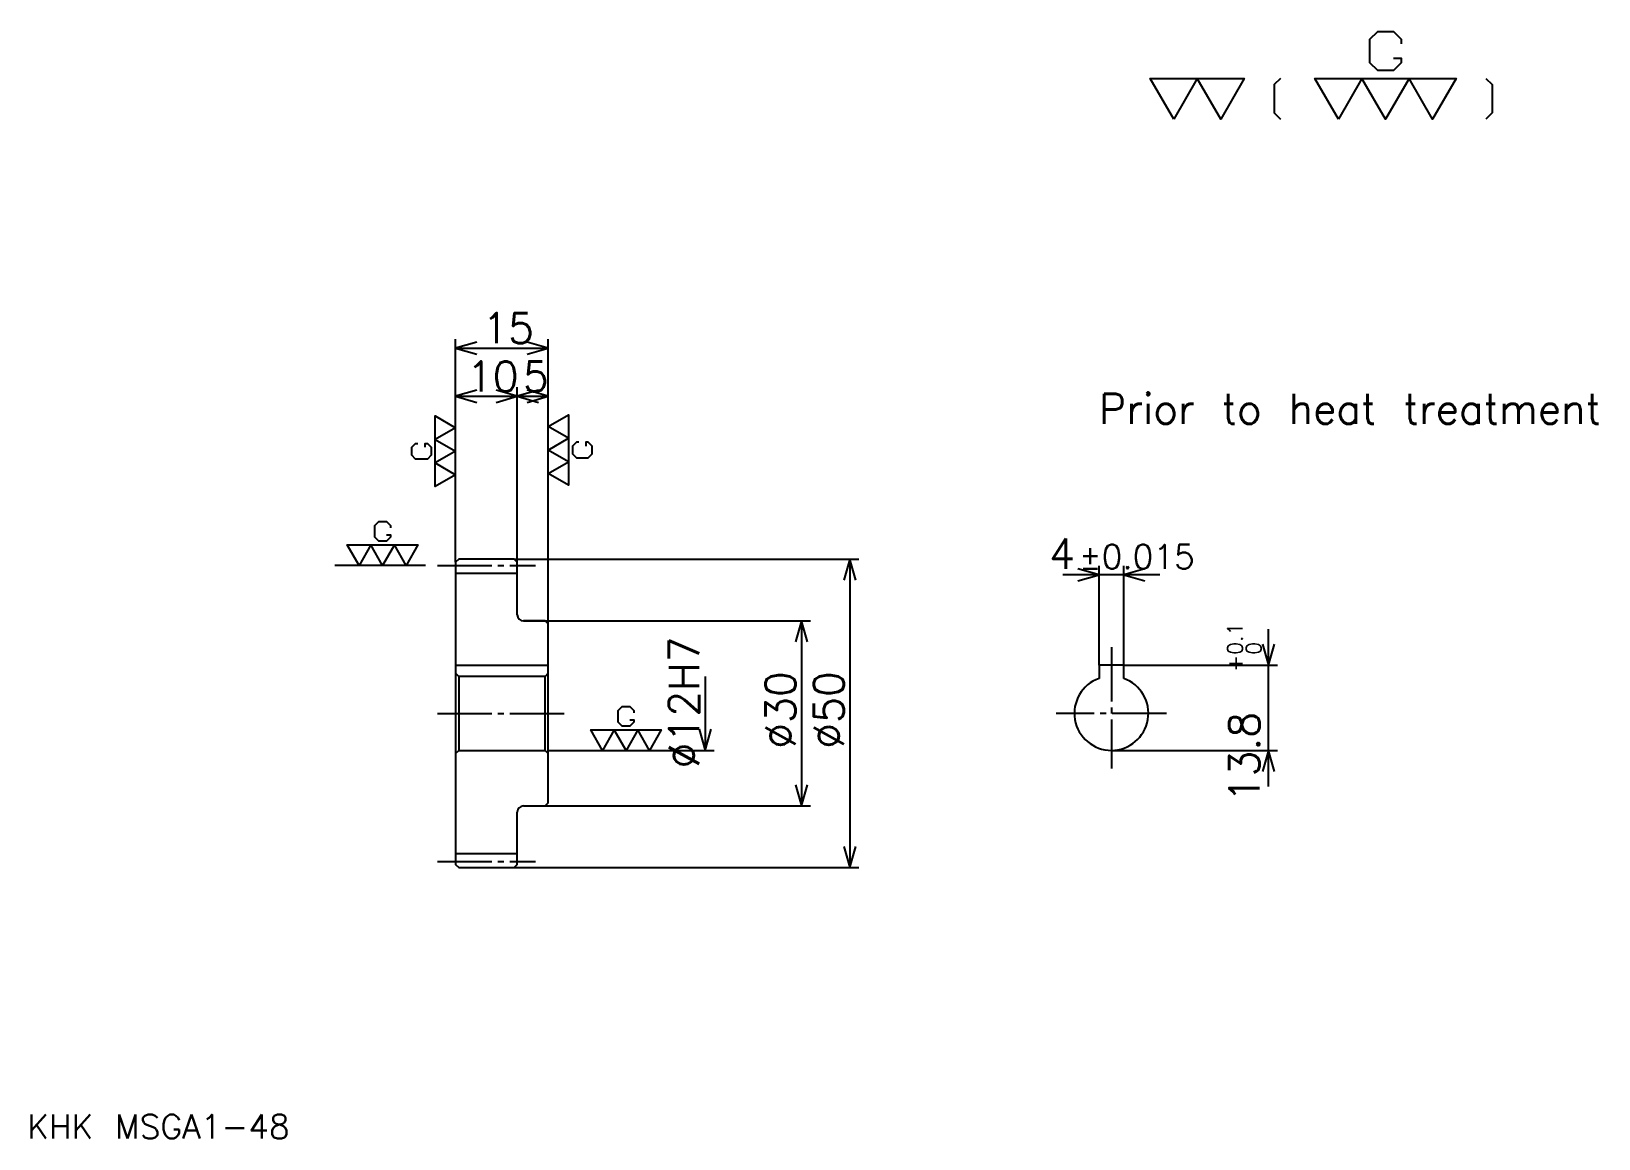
# Model space of a CAD drawing. Extents: x 10 to 265, y 11 to 190.
import ezdxf

# ---------------------------------------------------------------- set-up
doc = ezdxf.new("R2010")
doc.units = 0
doc.linetypes.add('DASHDOT', pattern=[11.739131, 8.804348, -0.978261, 0.978261, -0.978261])
doc.layers.get('0').update_dxf_attribs({"linetype": 'CONTINUOUS'})
doc.layers.add('DASHDOT', color=6, linetype='DASHDOT')
doc.styles.add('KANJI', font='TXT', dxfattribs={"bigfont": 'BIGFONT'})

msp = doc.modelspace()

# ---------------------------------------------------------------- linework, layer by layer
at = {"color": 5}
for p, q in [((79.239136, 104.728256), (79.239136, 140.434784)), ((94.239136, 104.728256), (94.239136, 140.434784)), ((79.239136, 138.967392), (94.239136, 138.967392)), ((89.239136, 104.728256), (89.239136, 132.608688)), ((79.239136, 131.141296), (89.239136, 131.141296)), ((89.239136, 131.141296), (94.239136, 131.141296)), ((79.239136, 104.228256), (79.239136, 104.728256)), ((88.739136, 104.728256), (94.239136, 104.728256)), ((89.239136, 104.228256), (89.239136, 104.728256)), ((94.239136, 104.728256), (144.619568, 104.728256)), ((94.239136, 94.228256), (94.239136, 104.728256)), ((143.152176, 104.728256), (143.152176, 54.728256)), ((193.413055, 102.202171), (177.67392, 102.202171)), ((183.543488, 87.528259), (183.543488, 103.669563)), ((187.543488, 87.528259), (187.543488, 103.669563)), ((90.239136, 94.728256), (94.239136, 94.728256)), ((94.239136, 94.728256), (136.793488, 94.728256)), ((135.326096, 94.728256), (135.326096, 64.728256)), ((211.021744, 67.858688), (211.021744, 93.39782)), ((187.543488, 87.528259), (212.489136, 87.528259)), ((119.67392, 85.728256), (119.67392, 73.728256)), ((94.239136, 73.728256), (121.141312, 73.728256)), ((185.543488, 73.728256), (212.489136, 73.728256)), ((90.239136, 64.728256), (94.239136, 64.728256)), ((94.239136, 64.728256), (136.793488, 64.728256)), ((88.739136, 54.728256), (94.239136, 54.728256)), ((94.239136, 54.728256), (144.619568, 54.728256))]:
    msp.add_line(p, q, dxfattribs=at)
at = {"color": 7}
msp.add_line((74.347832, 103.728256), (59.67392, 103.728256), dxfattribs=at)
at = {"color": 4}
for p, q in [((79.239136, 102.478256), (89.239136, 102.478256)), ((79.239136, 87.528259), (94.239136, 87.528259)), ((79.739136, 85.728256), (79.739136, 73.728256)), ((93.739136, 85.728256), (94.239136, 86.228256)), ((93.739136, 73.728256), (94.239136, 73.228256)), ((79.239136, 56.978256), (89.239136, 56.978256))]:
    msp.add_line(p, q, dxfattribs=at)
at = {"color": 7}
for points in [[(231.260864, 186.006531), (232.532608, 186.006531), (232.532608, 185.243484), (231.260864, 183.971741), (228.717392, 183.971741), (227.445648, 185.243484), (227.445648, 189.058701), (228.717392, 190.330444), (231.260864, 190.330444), (232.532608, 189.058701), (232.532608, 188.295654)], [(195.652176, 176.08696), (191.83696, 182.699997), (207.097824, 182.699997), (203.282608, 176.08696), (199.467392, 182.699997), (195.652176, 176.08696)], [(212.94783, 182.699997), (211.930435, 181.682617), (211.930435, 177.104355), (212.94783, 176.08696)], [(222.358704, 176.08696), (218.543488, 182.699997), (241.434784, 182.699997), (237.619568, 176.08696), (233.804352, 182.699997), (229.989136, 176.08696), (226.17392, 182.699997), (222.358704, 176.08696)], [(246.267395, 182.699997), (247.28479, 181.682617), (247.28479, 177.104355), (246.267395, 176.08696)], [(79.239136, 118.423904), (75.932617, 116.516296), (75.932617, 127.961952), (79.239136, 126.054344), (75.932617, 124.146736), (79.239136, 122.23912), (75.932617, 120.331512), (79.239136, 118.423904)], [(94.239136, 126.25), (97.545654, 128.157608), (97.545654, 116.711952), (94.239136, 118.61956), (97.545654, 120.527168), (94.239136, 122.434784), (97.545654, 124.342392), (94.239136, 126.25)], [(74.27935, 122.875), (74.27935, 123.510864), (74.660873, 123.510864), (75.296745, 122.875), (75.296745, 121.603256), (74.660873, 120.967392), (72.753265, 120.967392), (72.117393, 121.603256), (72.117393, 122.875), (72.753265, 123.510864), (73.134789, 123.510864)], [(99.198914, 123.706512), (98.817398, 123.706512), (98.181526, 123.070648), (98.181526, 121.798904), (98.817398, 121.16304), (100.725006, 121.16304), (101.36087, 121.798904), (101.36087, 123.070648), (100.725006, 123.706512), (100.343483, 123.706512), (100.343483, 123.070648)], [(68.038048, 108.688034), (68.67392, 108.688034), (68.67392, 108.306519), (68.038048, 107.670647), (66.766312, 107.670647), (66.13044, 108.306519), (66.13044, 110.214127), (66.766312, 110.849991), (68.038048, 110.849991), (68.67392, 110.214127), (68.67392, 109.832603)], [(63.58696, 103.728256), (61.679352, 107.034775), (73.125008, 107.034775), (71.2174, 103.728256), (69.309784, 107.034775), (67.402176, 103.728256), (65.494568, 107.034775), (63.58696, 103.728256)], [(107.494568, 78.688042), (108.13044, 78.688042), (108.13044, 78.306519), (107.494568, 77.670647), (106.222832, 77.670647), (105.58696, 78.306519), (105.58696, 80.214127), (106.222832, 80.849998), (107.494568, 80.849998), (108.13044, 80.214127), (108.13044, 79.832603)], [(103.043488, 73.728256), (101.13588, 77.034775), (112.581528, 77.034775), (110.67392, 73.728256), (108.766312, 77.034775), (106.858704, 73.728256), (104.951096, 77.034775), (103.043488, 73.728256)]]:
    msp.add_lwpolyline(points, dxfattribs=at)
at = {"color": 5}
for points in [[(82.663048, 139.945648), (79.239136, 138.967392), (82.663048, 137.989136)], [(90.815224, 137.989136), (94.239136, 138.967392), (90.815224, 139.945648)], [(82.663048, 132.119568), (79.239136, 131.141296), (82.663048, 130.16304)], [(85.815224, 130.16304), (89.239136, 131.141296), (85.815224, 132.119568)], [(92.663048, 132.119568), (89.239136, 131.141296), (92.663048, 130.16304)], [(90.815224, 130.16304), (94.239136, 131.141296), (90.815224, 132.119568)], [(144.130432, 101.304344), (143.152176, 104.728256), (142.17392, 101.304344)], [(180.119568, 101.223907), (183.543488, 102.202171), (180.119568, 103.180428)], [(190.967392, 103.180428), (187.543488, 102.202171), (190.967392, 101.223907)], [(136.304352, 91.304344), (135.326096, 94.728256), (134.347839, 91.304344)], [(210.043488, 90.952171), (211.021744, 87.528259), (212, 90.952171)], [(118.695663, 77.152168), (119.67392, 73.728256), (120.652176, 77.152168)], [(212, 70.304344), (211.021744, 73.728256), (210.043488, 70.304344)], [(134.347839, 68.152168), (135.326096, 64.728256), (136.304352, 68.152168)], [(142.17392, 58.152168), (143.152176, 54.728256), (144.130432, 58.152168)]]:
    msp.add_lwpolyline(points, dxfattribs=at)
at = {"color": 4}
for points in [[(89.239136, 95.728256), (89.239136, 104.228256), (88.739136, 104.728256), (79.739136, 104.728256), (79.239136, 104.228256), (79.239136, 73.228256)], [(90.239136, 64.728256), (93.739136, 64.728256), (94.239136, 65.228256), (94.239136, 94.228256), (93.739136, 94.728256), (90.239136, 94.728256)], [(187.543488, 85.385109), (187.543488, 87.528259), (183.543488, 87.528259), (183.543488, 85.385109)], [(79.239136, 73.228256), (79.739136, 73.728256), (93.739136, 73.728256), (93.739136, 85.728256), (79.739136, 85.728256), (79.239136, 86.228256)], [(79.239136, 73.228256), (79.239136, 55.228256), (79.739136, 54.728256), (88.739136, 54.728256), (89.239136, 55.228256), (89.239136, 63.728256)]]:
    msp.add_lwpolyline(points, dxfattribs=at)
for centre, radius, start, end in [((90.239136, 95.728256), 1, 180, 270), ((185.543488, 79.728256), 6, 109.47122094, 70.52877906), ((90.239136, 63.728256), 1, 90, 180)]:
    msp.add_arc(centre, radius, start, end, dxfattribs=at)
at = {"layer": 'DASHDOT', "color": 7}
for p, q in [((76.304352, 103.728256), (92.17392, 103.728256)), ((185.543488, 90.463036), (185.543488, 70.793472)), ((76.304352, 79.728256), (97.17392, 79.728256)), ((194.478271, 79.728256), (176.608704, 79.728256)), ((76.304352, 55.728256), (92.17392, 55.728256))]:
    msp.add_line(p, q, dxfattribs=at)

# ---------------------------------------------------------------- texts
at = {"color": 7, "style": 'KANJI'}
for s, height, p in [('15', 4.891304, (83.559784, 139.75)), ('10', 4.891304, (81.059792, 131.923904)), ('5', 4.891304, (90.14946, 131.923904)), ('Prior to heat treatment', 4.891304, (183.543488, 126.658691)), ('4', 4.891304, (175.446869, 103.180428)), ('%%p0.015', 3.913043, (180.288651, 103.180428)), ('KHK MSGA1-48', 3.913043, (9.782609, 10.76087))]:
    msp.add_text(s, height=height, dxfattribs=at).set_placement(p)
for s, height, p in [('%%c12H7', 4.891304, (118.695663, 70.801628)), ('0.1', 2.445652, (206.815216, 89.212029)), ('0', 2.445652, (209.847824, 89.212029)), ('+', 2.445652, (206.815216, 86.472893)), ('%%c30', 4.891304, (134.347839, 73.980972)), ('%%c50', 4.891304, (142.17392, 73.980972)), ('13.8', 4.891304, (209.554352, 65.301392))]:
    msp.add_text(s, height=height, rotation=90, dxfattribs=at).set_placement(p)

doc.saveas('drawing.dxf')
